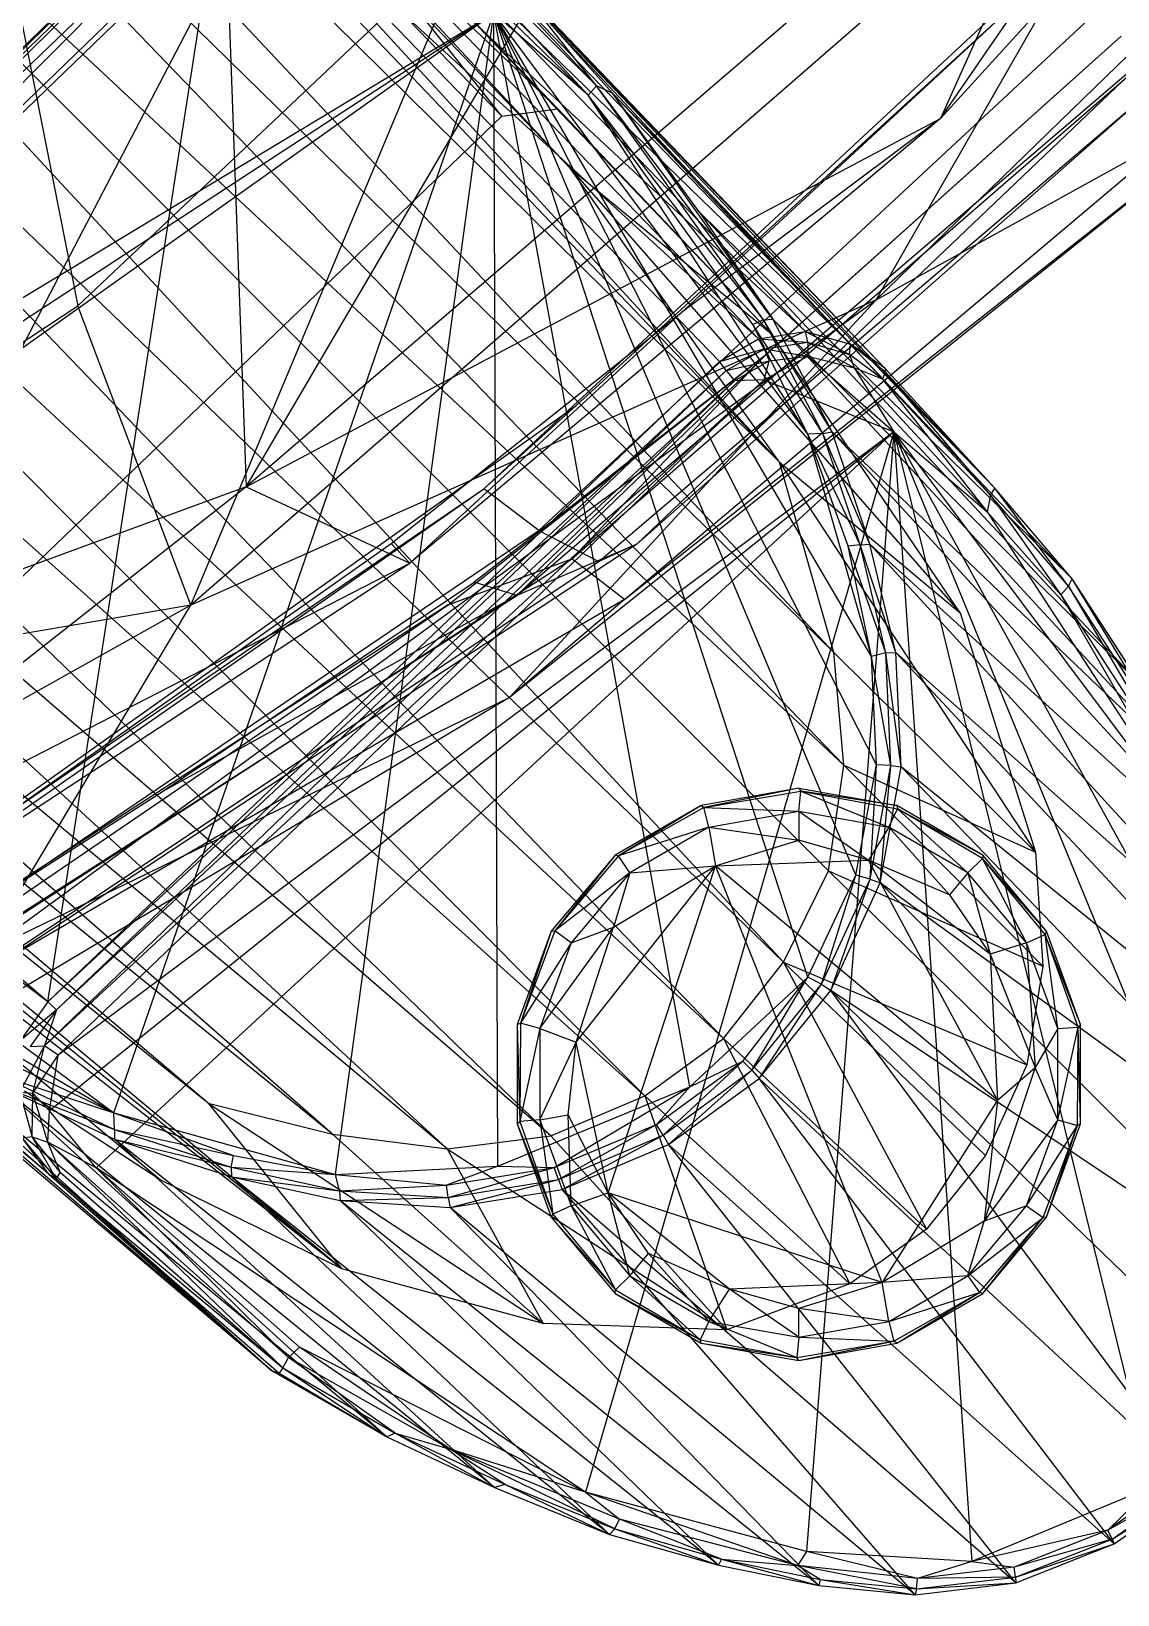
# Model space of a CAD drawing. Extents: x 11992 to 29481, y -6727 to 6811.
# Drawn here: x 17401.8 to 17431.87, y -1403.05 to -1359.79 of the extents above; entities that cross this region are included whole.
import ezdxf

# ---------------------------------------------------------------- set-up
doc = ezdxf.new("R2010")
doc.units = 0
doc.header["$MEASUREMENT"] = 0
doc.layers.get('0').update_dxf_attribs({"color": 8, "linetype": 'CONTINUOUS'})

msp = doc.modelspace()

# ---------------------------------------------------------------- linework, layer by layer
for p, q in [((17422.281, -1368.151, -2396.51), (17369.689, -1313.072, -2067.051)), ((17416.716, -1363.583, -2339.541), (17369.689, -1313.072, -2067.051)), ((17422.513, -1371.713, -2359.484), (17372.259, -1317.017, -2066.677)), ((17416.716, -1363.583, -2339.541), (17372.259, -1317.017, -2066.677)), ((17422.513, -1371.713, -2359.484), (17374.115, -1321.002, -2067.04)), ((17424.012, -1376.986, -2360.343), (17374.974, -1324.784, -2066.654)), ((17422.513, -1371.713, -2359.484), (17374.974, -1324.784, -2066.654)), ((17407.745, -1372.395, -1993.49), (17433.808, -1327.997, -1986.916)), ((17424.287, -1380.102, -2361.381), (17374.846, -1328.826, -2066.643)), ((17424.012, -1376.986, -2360.343), (17374.846, -1328.826, -2066.643)), ((17422.621, -1385.548, -2361.807), (17373.737, -1332.871, -2066.641)), ((17423.863, -1383.025, -2362.055), (17373.737, -1332.871, -2066.641)), ((17424.287, -1380.102, -2361.381), (17373.737, -1332.871, -2066.641)), ((17420.961, -1387.665, -2361.962), (17371.945, -1336.659, -2066.99)), ((17422.621, -1385.548, -2361.807), (17371.945, -1336.659, -2066.99)), ((17418.782, -1389.246, -2361.875), (17369.346, -1339.678, -2066.632)), ((17420.961, -1387.665, -2361.962), (17369.346, -1339.678, -2066.632)), ((17418.782, -1389.246, -2361.875), (17366.232, -1342.183, -2066.634)), ((17416.183, -1390.359, -2361.846), (17366.232, -1342.183, -2066.634)), ((17410.399, -1394.033, -2396.503), (17346.858, -1342.718, -2067.093)), ((17413.311, -1390.711, -2361.081), (17362.671, -1344.123, -2067.007)), ((17416.183, -1390.359, -2361.846), (17362.671, -1344.123, -2067.007)), ((17410.399, -1394.033, -2396.503), (17350.758, -1344.438, -2067.072)), ((17406.699, -1389.452, -2358.668), (17350.758, -1344.438, -2067.072)), ((17406.699, -1389.452, -2358.668), (17354.543, -1345.284, -2066.667)), ((17410.14, -1390.311, -2359.422), (17354.543, -1345.284, -2066.667)), ((17410.14, -1390.311, -2359.422), (17358.57, -1345.144, -2066.653)), ((17413.311, -1390.711, -2361.081), (17358.57, -1345.144, -2066.653)), ((17425.182, -1367.225, -2028.787), (17445.028, -1347.941, -2029.638)), ((17406.895, -1348.839, -1984.636), (17407.745, -1372.395, -1993.49)), ((17438.644, -1349.371, -1998.971), (17426.962, -1362.206, -1998.819)), ((17434.403, -1351.154, -2041.897), (17406.216, -1375.673, -2041.474)), ((17425.182, -1367.225, -2028.787), (17434.403, -1351.154, -2041.897)), ((17431.572, -1351.94, -1994.865), (17407.745, -1372.395, -1993.49)), ((17431.572, -1351.94, -1994.865), (17426.962, -1362.206, -1998.819)), ((17423.226, -1368.1, -2436.631), (17409.531, -1353.93, -2362.437)), ((17424.478, -1368.454, -2436.476), (17409.531, -1353.93, -2362.437)), ((17421.93, -1368.298, -2436.727), (17408.27, -1354.157, -2362.517)), ((17423.226, -1368.1, -2436.631), (17408.27, -1354.157, -2362.517)), ((17424.478, -1368.454, -2436.476), (17410.774, -1354.248, -2362.302)), ((17414.325, -1372.457, -1998.415), (17433.904, -1354.261, -1998.506)), ((17436.797, -1354.13, -1998.423), (17415.845, -1373.604, -1998.453)), ((17386.849, -1376.043, -2361.887), (17408.068, -1354.66, -2361.97)), ((17386.849, -1376.043, -2361.887), (17408.902, -1354.742, -2361.872)), ((17387.256, -1374.671, -2361.984), (17408.068, -1354.66, -2361.97)), ((17407.257, -1354.912, -2362.171), (17387.256, -1374.671, -2361.984)), ((17387.438, -1373.884, -2362.531), (17407.189, -1354.808, -2362.553)), ((17387.533, -1373.955, -2362.171), (17407.189, -1354.808, -2362.553)), ((17387.533, -1373.955, -2362.171), (17407.257, -1354.912, -2362.171)), ((17402.256, -1386.649, -2436.747), (17407.189, -1354.808, -2362.553)), ((17420.847, -1368.931, -2436.77), (17407.189, -1354.808, -2362.553)), ((17421.93, -1368.298, -2436.727), (17407.189, -1354.808, -2362.553)), ((17414.828, -1362.14, -2396.507), (17409.376, -1355.276, -2361.673)), ((17416.376, -1361.934, -2396.513), (17409.376, -1355.276, -2361.673)), ((17417.441, -1361.299, -2361.772), (17411.457, -1355.357, -2361.641)), ((17417.217, -1361.559, -2361.579), (17411.457, -1355.357, -2361.641)), ((17417.441, -1361.299, -2361.772), (17411.675, -1355.136, -2361.832)), ((17424.478, -1368.454, -2436.476), (17411.957, -1355.075, -2362.607)), ((17425.42, -1369.117, -2436.033), (17411.957, -1355.075, -2362.607)), ((17387.879, -1375.268, -2361.427), (17408.356, -1355.47, -2361.504)), ((17394.908, -1381.258, -2396.51), (17408.356, -1355.47, -2361.504)), ((17414.828, -1362.14, -2396.507), (17408.356, -1355.47, -2361.504)), ((17417.217, -1361.559, -2361.579), (17411.188, -1355.713, -2361.573)), ((17410.511, -1355.823, -2363.024), (17416.376, -1361.934, -2396.513)), ((17410.511, -1355.823, -2363.024), (17422.281, -1368.151, -2396.51)), ((17401.013, -1356.861, -2063.212), (17403.086, -1367.389, -2054.255)), ((17403.086, -1367.389, -2054.255), (17414.01, -1357.079, -2055.158)), ((17406.216, -1375.673, -2041.474), (17414.01, -1357.079, -2055.158)), ((17417.889, -1361.505, -2362.161), (17415.375, -1358.691, -2362.184)), ((17417.441, -1361.299, -2361.772), (17415.375, -1358.691, -2362.184)), ((17428.471, -1372.437, -2436.346), (17415.375, -1358.691, -2362.184)), ((17425.42, -1369.117, -2436.033), (17415.375, -1358.691, -2362.184)), ((17416.868, -1370.16, -1999.528), (17429.353, -1358.734, -1999.745)), ((17429.353, -1358.734, -1999.745), (17419.79, -1367.586, -1999.573)), ((17426.962, -1362.206, -1998.819), (17429.353, -1358.734, -1999.745)), ((17386.849, -1376.043, -2361.887), (17414.603, -1359.287, -2361.548)), ((17387.46, -1377.02, -2361.703), (17414.603, -1359.287, -2361.548)), ((17388.226, -1378.016, -2361.59), (17414.603, -1359.287, -2361.548)), ((17404.081, -1389.721, -2361.484), (17414.603, -1359.287, -2361.548)), ((17410.219, -1391.429, -2361.416), (17414.603, -1359.287, -2361.548)), ((17425.052, -1377.094, -2361.4), (17414.603, -1359.287, -2361.548)), ((17423.296, -1370.936, -2361.479), (17414.603, -1359.287, -2361.548)), ((17420.028, -1388.998, -2361.25), (17414.603, -1359.287, -2361.548)), ((17417.217, -1361.559, -2361.579), (17414.603, -1359.287, -2361.548)), ((17423.294, -1385.965, -2361.282), (17414.603, -1359.287, -2361.548)), ((17424.618, -1383.146, -2361.31), (17414.603, -1359.287, -2361.548)), ((17425.19, -1380.089, -2361.357), (17414.603, -1359.287, -2361.548)), ((17414.71, -1391.193, -2361.317), (17414.603, -1359.287, -2361.548)), ((17415.238, -1375.401, -2003.715), (17433.076, -1360.142, -2003.806)), ((17418.561, -1373.984, -2002.505), (17433.076, -1360.142, -2003.806)), ((17422.116, -1368.752, -2003.382), (17431.968, -1359.923, -2003.401)), ((17422.117, -1368.752, -2003.383), (17431.968, -1359.923, -2003.401)), ((17436.889, -1360.747, -2018.24), (17415.032, -1378.226, -2018.208)), ((17418.216, -1375.517, -2007.716), (17436.889, -1360.747, -2018.24)), ((17425.182, -1367.225, -2028.787), (17436.889, -1360.747, -2018.24)), ((17416.757, -1374.387, -2003.244), (17432.125, -1361.063, -2003.051)), ((17417.441, -1361.299, -2361.772), (17417.217, -1361.559, -2361.579)), ((17417.889, -1361.505, -2362.161), (17417.441, -1361.299, -2361.772)), ((17422.068, -1367.776, -2361.733), (17417.441, -1361.299, -2361.772)), ((17422.326, -1367.76, -2362.09), (17417.441, -1361.299, -2361.772)), ((17418.216, -1375.517, -2007.716), (17435.028, -1361.337, -2007.937)), ((17423.296, -1370.936, -2361.479), (17417.217, -1361.559, -2361.579)), ((17421.77, -1367.905, -2361.55), (17417.217, -1361.559, -2361.579)), ((17422.068, -1367.776, -2361.733), (17417.217, -1361.559, -2361.579)), ((17417.513, -1374.462, -1999.708), (17432.712, -1361.506, -2000.236)), ((17430.606, -1374.944, -2436.326), (17417.889, -1361.505, -2362.161)), ((17428.471, -1372.437, -2436.346), (17417.889, -1361.505, -2362.161)), ((17420.289, -1364.785, -2362.502), (17417.889, -1361.505, -2362.161)), ((17422.326, -1367.76, -2362.09), (17417.889, -1361.505, -2362.161)), ((17418.561, -1373.984, -2002.505), (17432.712, -1361.506, -2000.236)), ((17394.908, -1381.258, -2396.51), (17414.828, -1362.14, -2396.507)), ((17407.745, -1372.395, -1993.49), (17426.962, -1362.206, -1998.819)), ((17426.962, -1362.206, -1998.819), (17412.278, -1374.51, -1998.598)), ((17414.828, -1362.14, -2396.507), (17416.376, -1361.934, -2396.513)), ((17416.376, -1361.934, -2396.513), (17422.281, -1368.151, -2396.51)), ((17426.962, -1362.206, -1998.819), (17419.79, -1367.586, -1999.573)), ((17422.513, -1371.713, -2359.484), (17416.716, -1363.583, -2339.541)), ((17416.716, -1363.583, -2339.541), (17427.512, -1375.888, -2396.509)), ((17416.716, -1363.583, -2339.541), (17422.281, -1368.151, -2396.51)), ((17432.546, -1377.925, -2435.934), (17420.289, -1364.785, -2362.502)), ((17430.606, -1374.944, -2436.326), (17420.289, -1364.785, -2362.502)), ((17420.289, -1364.785, -2362.502), (17422.326, -1367.76, -2362.09)), ((17410.399, -1394.033, -2396.503), (17375.46, -1366.764, -2238.235)), ((17405.369, -1391.569, -2396.509), (17375.46, -1366.764, -2238.235)), ((17385.038, -1379.288, -2055.002), (17403.086, -1367.389, -2054.255)), ((17400.445, -1385.309, -2027.745), (17425.182, -1367.225, -2028.787)), ((17406.216, -1375.673, -2041.474), (17403.086, -1367.389, -2054.255)), ((17425.182, -1367.225, -2028.787), (17406.216, -1375.673, -2041.474)), ((17425.182, -1367.225, -2028.787), (17415.032, -1378.226, -2018.208)), ((17411.763, -1373.968, -1999.387), (17419.79, -1367.586, -1999.573)), ((17412.278, -1374.51, -1998.598), (17419.79, -1367.586, -1999.573)), ((17422.068, -1367.776, -2361.733), (17421.77, -1367.905, -2361.55)), ((17423.296, -1370.936, -2361.479), (17421.77, -1367.905, -2361.55)), ((17423.71, -1370.92, -2361.688), (17421.77, -1367.905, -2361.55)), ((17422.068, -1367.776, -2361.733), (17422.326, -1367.76, -2362.09)), ((17423.71, -1370.92, -2361.688), (17422.068, -1367.776, -2361.733)), ((17423.962, -1370.874, -2362.075), (17422.068, -1367.776, -2361.733)), ((17434.471, -1380.918, -2436.274), (17422.326, -1367.76, -2362.09)), ((17432.546, -1377.925, -2435.934), (17422.326, -1367.76, -2362.09)), ((17423.962, -1370.874, -2362.075), (17422.326, -1367.76, -2362.09)), ((17420.847, -1368.931, -2436.77), (17421.93, -1368.298, -2436.727)), ((17421.93, -1368.298, -2436.727), (17423.226, -1368.1, -2436.631)), ((17422.084, -1368.577, -2437.099), (17421.93, -1368.298, -2436.727)), ((17421.93, -1368.298, -2436.727), (17423.291, -1368.397, -2437.004)), ((17427.512, -1375.888, -2396.509), (17422.281, -1368.151, -2396.51)), ((17423.291, -1368.397, -2437.004), (17423.226, -1368.1, -2436.631)), ((17423.226, -1368.1, -2436.631), (17424.478, -1368.454, -2436.476)), ((17423.226, -1368.1, -2436.631), (17424.448, -1368.732, -2436.867)), ((17413.341, -1375.666, -2003.72), (17422.116, -1368.752, -2003.382)), ((17422.117, -1368.752, -2003.383), (17414.058, -1375.033, -2003.41)), ((17422.117, -1368.752, -2003.383), (17415.238, -1375.401, -2003.715)), ((17416.757, -1374.387, -2003.244), (17422.116, -1368.752, -2003.382)), ((17420.847, -1368.931, -2436.77), (17422.084, -1368.577, -2437.099)), ((17421.037, -1369.177, -2437.13), (17422.084, -1368.577, -2437.099)), ((17422.084, -1368.577, -2437.099), (17423.291, -1368.397, -2437.004)), ((17422.084, -1368.577, -2437.099), (17422.221, -1368.912, -2437.274)), ((17422.084, -1368.577, -2437.099), (17423.295, -1368.778, -2437.191)), ((17422.084, -1369.437, -2437.346), (17423.295, -1368.778, -2437.191)), ((17422.221, -1368.912, -2437.274), (17423.295, -1368.778, -2437.191)), ((17423.291, -1368.397, -2437.004), (17424.448, -1368.732, -2436.867)), ((17423.291, -1368.397, -2437.004), (17423.295, -1368.778, -2437.191)), ((17423.291, -1368.397, -2437.004), (17424.574, -1369.103, -2436.988)), ((17423.295, -1368.778, -2437.191), (17425.675, -1370.876, -2436.993)), ((17423.295, -1368.778, -2437.191), (17424.574, -1369.103, -2436.988)), ((17424.448, -1368.732, -2436.867), (17424.478, -1368.454, -2436.476)), ((17424.448, -1368.732, -2436.867), (17424.574, -1369.103, -2436.988)), ((17425.36, -1369.414, -2436.763), (17424.448, -1368.732, -2436.867)), ((17425.439, -1369.228, -2436.456), (17424.478, -1368.454, -2436.476)), ((17425.36, -1369.414, -2436.763), (17424.478, -1368.454, -2436.476)), ((17425.42, -1369.117, -2436.033), (17424.478, -1368.454, -2436.476)), ((17420.847, -1368.931, -2436.77), (17402.256, -1386.649, -2436.747)), ((17421.037, -1369.177, -2437.13), (17402.256, -1386.649, -2436.747)), ((17421.037, -1369.177, -2437.13), (17402.498, -1386.87, -2437.132)), ((17421.037, -1369.177, -2437.13), (17420.847, -1368.931, -2436.77)), ((17421.037, -1369.177, -2437.13), (17422.221, -1368.912, -2437.274)), ((17421.037, -1369.177, -2437.13), (17421.259, -1369.464, -2437.305)), ((17421.259, -1369.464, -2437.305), (17422.221, -1368.912, -2437.274)), ((17422.084, -1369.437, -2437.346), (17422.221, -1368.912, -2437.274)), ((17424.574, -1369.103, -2436.988), (17425.675, -1370.876, -2436.993)), ((17425.36, -1369.414, -2436.763), (17424.574, -1369.103, -2436.988)), ((17424.574, -1369.103, -2436.988), (17428.26, -1373.088, -2436.946)), ((17428.471, -1372.437, -2436.346), (17425.42, -1369.117, -2436.033)), ((17425.42, -1369.117, -2436.033), (17425.439, -1369.228, -2436.456)), ((17422.084, -1369.437, -2437.346), (17402.171, -1387.869, -2437.304)), ((17421.259, -1369.464, -2437.305), (17402.171, -1387.869, -2437.304)), ((17402.498, -1386.87, -2437.132), (17421.259, -1369.464, -2437.305)), ((17422.084, -1369.437, -2437.346), (17402.545, -1388.126, -2437.349)), ((17422.084, -1369.437, -2437.346), (17421.259, -1369.464, -2437.305)), ((17422.084, -1369.437, -2437.346), (17425.675, -1370.876, -2436.993)), ((17425.36, -1369.414, -2436.763), (17425.439, -1369.228, -2436.456)), ((17428.352, -1372.628, -2436.733), (17425.36, -1369.414, -2436.763)), ((17425.36, -1369.414, -2436.763), (17428.26, -1373.088, -2436.946)), ((17428.352, -1372.628, -2436.733), (17425.439, -1369.228, -2436.456)), ((17428.471, -1372.437, -2436.346), (17425.439, -1369.228, -2436.456)), ((17396.238, -1384.785, -1999.338), (17416.868, -1370.16, -1999.528)), ((17416.868, -1370.16, -1999.528), (17414.325, -1372.457, -1998.415)), ((17425.675, -1370.876, -2436.993), (17402.304, -1389.663, -2437.187)), ((17425.675, -1370.876, -2436.993), (17402.545, -1388.126, -2437.349)), ((17425.675, -1370.876, -2436.993), (17403.596, -1391.243, -2437.014)), ((17425.675, -1370.876, -2436.993), (17417.135, -1400.216, -2436.89)), ((17425.675, -1370.876, -2436.993), (17423.259, -1401.857, -2436.844)), ((17423.71, -1370.92, -2361.688), (17423.296, -1370.936, -2361.479)), ((17425.052, -1377.094, -2361.4), (17423.296, -1370.936, -2361.479)), ((17424.411, -1374.038, -2361.467), (17423.296, -1370.936, -2361.479)), ((17424.744, -1373.998, -2361.65), (17423.296, -1370.936, -2361.479)), ((17423.71, -1370.92, -2361.688), (17423.962, -1370.874, -2362.075)), ((17424.744, -1373.998, -2361.65), (17423.71, -1370.92, -2361.688)), ((17425.009, -1373.981, -2362.035), (17423.71, -1370.92, -2361.688)), ((17434.471, -1380.918, -2436.274), (17423.962, -1370.874, -2362.075)), ((17425.009, -1373.981, -2362.035), (17423.962, -1370.874, -2362.075)), ((17435.832, -1383.825, -2436.231), (17423.962, -1370.874, -2362.075)), ((17425.675, -1370.876, -2436.993), (17434.449, -1382.602, -2436.899)), ((17425.675, -1370.876, -2436.993), (17428.26, -1373.088, -2436.946)), ((17425.675, -1370.876, -2436.993), (17436.633, -1390.784, -2436.798)), ((17425.675, -1370.876, -2436.993), (17435.958, -1395.916, -2436.712)), ((17425.675, -1370.876, -2436.993), (17432.823, -1400.064, -2436.695)), ((17425.675, -1370.876, -2436.993), (17427.836, -1402.134, -2436.765)), ((17424.012, -1376.986, -2360.343), (17422.513, -1371.713, -2359.484)), ((17422.513, -1371.713, -2359.484), (17429.594, -1382.507, -2396.51)), ((17422.513, -1371.713, -2359.484), (17427.512, -1375.888, -2396.509)), ((17407.745, -1372.395, -1993.49), (17387.419, -1379.861, -1990.861)), ((17407.745, -1372.395, -1993.49), (17391.464, -1385.203, -1994.75)), ((17395.192, -1385.783, -1998.416), (17414.325, -1372.457, -1998.415)), ((17396.238, -1384.785, -1999.338), (17414.325, -1372.457, -1998.415)), ((17407.745, -1372.395, -1993.49), (17412.278, -1374.51, -1998.598)), ((17415.845, -1373.604, -1998.453), (17414.325, -1372.457, -1998.415)), ((17428.352, -1372.628, -2436.733), (17428.26, -1373.088, -2436.946)), ((17428.352, -1372.628, -2436.733), (17428.471, -1372.437, -2436.346)), ((17430.505, -1375.15, -2436.7), (17428.352, -1372.628, -2436.733)), ((17428.352, -1372.628, -2436.733), (17430.296, -1375.389, -2436.89)), ((17430.505, -1375.15, -2436.7), (17428.471, -1372.437, -2436.346)), ((17430.606, -1374.944, -2436.326), (17428.471, -1372.437, -2436.346)), ((17428.26, -1373.088, -2436.946), (17434.449, -1382.602, -2436.899)), ((17428.26, -1373.088, -2436.946), (17430.296, -1375.389, -2436.89)), ((17402.256, -1386.649, -2436.747), (17387.438, -1373.884, -2362.531)), ((17418.561, -1373.984, -2002.505), (17389.977, -1392.789, -2001.92)), ((17392.024, -1389.715, -1998.599), (17415.845, -1373.604, -1998.453)), ((17393.62, -1386.729, -1999.549), (17411.763, -1373.968, -1999.387)), ((17412.278, -1374.51, -1998.598), (17411.763, -1373.968, -1999.387)), ((17418.561, -1373.984, -2002.505), (17415.238, -1375.401, -2003.715)), ((17415.845, -1373.604, -1998.453), (17417.513, -1374.462, -1999.708)), ((17418.561, -1373.984, -2002.505), (17417.513, -1374.462, -1999.708)), ((17424.744, -1373.998, -2361.65), (17425.009, -1373.981, -2362.035)), ((17425.729, -1376.984, -2361.996), (17425.009, -1373.981, -2362.035)), ((17436.685, -1386.736, -2436.203), (17425.009, -1373.981, -2362.035)), ((17435.832, -1383.825, -2436.231), (17425.009, -1373.981, -2362.035)), ((17386.25, -1394.115, -2003.495), (17416.757, -1374.387, -2003.244)), ((17413.341, -1375.666, -2003.72), (17416.757, -1374.387, -2003.244)), ((17418.216, -1375.517, -2007.716), (17416.757, -1374.387, -2003.244)), ((17424.744, -1373.998, -2361.65), (17424.411, -1374.038, -2361.467)), ((17425.052, -1377.094, -2361.4), (17424.411, -1374.038, -2361.467)), ((17425.456, -1376.989, -2361.611), (17424.411, -1374.038, -2361.467)), ((17425.729, -1376.984, -2361.996), (17424.744, -1373.998, -2361.65)), ((17425.456, -1376.989, -2361.611), (17424.744, -1373.998, -2361.65)), ((17390.641, -1392.358, -1999.89), (17417.513, -1374.462, -1999.708)), ((17391.464, -1385.203, -1994.75), (17412.278, -1374.51, -1998.598)), ((17393.62, -1386.729, -1999.549), (17412.278, -1374.51, -1998.598)), ((17402.256, -1386.649, -2436.747), (17386.699, -1374.9, -2362.532)), ((17405.401, -1380.842, -2003.413), (17414.058, -1375.033, -2003.41)), ((17415.238, -1375.401, -2003.715), (17414.058, -1375.033, -2003.41)), ((17430.505, -1375.15, -2436.7), (17430.296, -1375.389, -2436.89)), ((17430.505, -1375.15, -2436.7), (17430.606, -1374.944, -2436.326)), ((17430.505, -1375.15, -2436.7), (17434.085, -1381.252, -2436.85)), ((17434.328, -1381.066, -2436.661), (17430.505, -1375.15, -2436.7)), ((17434.471, -1380.918, -2436.274), (17430.606, -1374.944, -2436.326)), ((17432.546, -1377.925, -2435.934), (17430.606, -1374.944, -2436.326)), ((17434.328, -1381.066, -2436.661), (17430.606, -1374.944, -2436.326)), ((17406.216, -1375.673, -2041.474), (17371.905, -1394.872, -2041.038)), ((17406.216, -1375.673, -2041.474), (17385.038, -1379.288, -2055.002)), ((17418.216, -1375.517, -2007.716), (17386.25, -1394.115, -2003.495)), ((17386.25, -1394.115, -2003.495), (17413.341, -1375.666, -2003.72)), ((17388.474, -1392.56, -2003.508), (17415.238, -1375.401, -2003.715)), ((17413.341, -1375.666, -2003.72), (17392.746, -1388.943, -2003.326)), ((17400.445, -1385.309, -2027.745), (17406.216, -1375.673, -2041.474)), ((17415.238, -1375.401, -2003.715), (17405.401, -1380.842, -2003.413)), ((17418.216, -1375.517, -2007.716), (17415.032, -1378.226, -2018.208)), ((17430.296, -1375.389, -2436.89), (17434.449, -1382.602, -2436.899)), ((17430.296, -1375.389, -2436.89), (17434.085, -1381.252, -2436.85)), ((17427.512, -1375.888, -2396.509), (17429.594, -1382.507, -2396.51)), ((17424.287, -1380.102, -2361.381), (17424.012, -1376.986, -2360.343)), ((17424.012, -1376.986, -2360.343), (17429.594, -1382.507, -2396.51)), ((17425.456, -1376.989, -2361.611), (17425.052, -1377.094, -2361.4)), ((17425.456, -1376.989, -2361.611), (17425.729, -1376.984, -2361.996)), ((17425.59, -1380.111, -2361.558), (17425.456, -1376.989, -2361.611)), ((17425.873, -1380.149, -2361.941), (17425.456, -1376.989, -2361.611)), ((17437.299, -1389.39, -2436.174), (17425.729, -1376.984, -2361.996)), ((17436.685, -1386.736, -2436.203), (17425.729, -1376.984, -2361.996)), ((17425.873, -1380.149, -2361.941), (17425.729, -1376.984, -2361.996)), ((17425.59, -1380.111, -2361.558), (17425.052, -1377.094, -2361.4)), ((17425.19, -1380.089, -2361.357), (17425.052, -1377.094, -2361.4)), ((17388.226, -1378.016, -2361.59), (17404.081, -1389.721, -2361.484)), ((17415.032, -1378.226, -2018.208), (17390.938, -1392.608, -2017.483)), ((17400.445, -1385.309, -2027.745), (17415.032, -1378.226, -2018.208)), ((17402.279, -1391.408, -2436.034), (17387.464, -1378.583, -2362.236)), ((17423.863, -1383.025, -2362.055), (17424.287, -1380.102, -2361.381)), ((17424.287, -1380.102, -2361.381), (17429.801, -1385.664, -2396.51)), ((17424.287, -1380.102, -2361.381), (17429.594, -1382.507, -2396.51)), ((17424.618, -1383.146, -2361.31), (17425.19, -1380.089, -2361.357)), ((17425.016, -1383.257, -2361.511), (17425.19, -1380.089, -2361.357)), ((17425.016, -1383.257, -2361.511), (17425.59, -1380.111, -2361.558)), ((17425.59, -1380.111, -2361.558), (17425.19, -1380.089, -2361.357)), ((17425.299, -1383.351, -2361.892), (17425.59, -1380.111, -2361.558)), ((17425.299, -1383.351, -2361.892), (17425.873, -1380.149, -2361.941)), ((17425.59, -1380.111, -2361.558), (17425.873, -1380.149, -2361.941)), ((17437.491, -1392.218, -2436.129), (17425.873, -1380.149, -2361.941)), ((17437.299, -1389.39, -2436.174), (17425.873, -1380.149, -2361.941)), ((17402.279, -1391.408, -2436.034), (17389.528, -1380.591, -2362.625)), ((17408.445, -1396.849, -2435.902), (17389.528, -1380.591, -2362.625)), ((17392.747, -1388.943, -2003.326), (17405.401, -1380.842, -2003.413)), ((17423.046, -1380.734, -2427.466), (17420.338, -1381.211, -2427.466)), ((17423.046, -1380.734, -2427.466), (17420.417, -1381.268, -2438.824)), ((17420.417, -1381.268, -2438.824), (17423.101, -1380.814, -2438.824)), ((17423.046, -1380.734, -2427.466), (17423.101, -1380.814, -2438.824)), ((17423.046, -1380.734, -2427.466), (17425.754, -1381.211, -2427.466)), ((17423.046, -1381.372, -2439.799), (17423.101, -1380.814, -2438.824)), ((17425.754, -1381.211, -2427.466), (17423.101, -1380.814, -2438.824)), ((17423.101, -1380.814, -2438.824), (17425.778, -1381.305, -2438.824)), ((17423.101, -1380.814, -2438.824), (17425.535, -1381.811, -2439.799)), ((17420.338, -1381.211, -2427.466), (17417.957, -1382.586, -2427.466)), ((17420.338, -1381.211, -2427.466), (17418.051, -1382.612, -2438.824)), ((17420.417, -1381.268, -2438.824), (17418.051, -1382.612, -2438.824)), ((17420.338, -1381.211, -2427.466), (17420.417, -1381.268, -2438.824)), ((17420.417, -1381.268, -2438.824), (17423.046, -1381.372, -2439.799)), ((17420.557, -1381.811, -2439.799), (17420.417, -1381.268, -2438.824)), ((17425.535, -1381.811, -2439.799), (17425.778, -1381.305, -2438.824)), ((17425.754, -1381.211, -2427.466), (17425.778, -1381.305, -2438.824)), ((17428.135, -1382.586, -2427.466), (17425.754, -1381.211, -2427.466)), ((17428.135, -1382.586, -2427.466), (17425.778, -1381.305, -2438.824)), ((17428.125, -1382.683, -2438.824), (17425.778, -1381.305, -2438.824)), ((17427.725, -1383.075, -2439.799), (17425.778, -1381.305, -2438.824)), ((17420.557, -1381.811, -2439.799), (17423.046, -1381.372, -2439.799)), ((17423.046, -1381.372, -2439.799), (17423.046, -1382.17, -2440.271)), ((17423.046, -1381.372, -2439.799), (17424.974, -1382.724, -2440.369)), ((17423.046, -1381.372, -2439.799), (17425.535, -1381.811, -2439.799)), ((17420.557, -1381.811, -2439.799), (17418.051, -1382.612, -2438.824)), ((17420.557, -1381.811, -2439.799), (17418.367, -1383.075, -2439.799)), ((17420.557, -1381.811, -2439.799), (17420.741, -1382.889, -2440.38)), ((17420.557, -1381.811, -2439.799), (17423.046, -1382.17, -2440.271)), ((17420.741, -1382.889, -2440.38), (17423.046, -1382.17, -2440.271)), ((17424.974, -1382.724, -2440.369), (17423.046, -1382.17, -2440.271)), ((17425.535, -1381.811, -2439.799), (17424.974, -1382.724, -2440.369)), ((17425.535, -1381.811, -2439.799), (17427.212, -1383.686, -2440.271)), ((17427.725, -1383.075, -2439.799), (17425.535, -1381.811, -2439.799)), ((17417.957, -1382.586, -2427.466), (17416.19, -1384.692, -2427.466)), ((17417.957, -1382.586, -2427.466), (17416.287, -1384.685, -2438.824)), ((17418.051, -1382.612, -2438.824), (17416.287, -1384.685, -2438.824)), ((17417.957, -1382.586, -2427.466), (17418.051, -1382.612, -2438.824)), ((17418.367, -1383.075, -2439.799), (17418.051, -1382.612, -2438.824)), ((17428.135, -1382.586, -2427.466), (17428.125, -1382.683, -2438.824)), ((17429.902, -1384.692, -2427.466), (17428.135, -1382.586, -2427.466)), ((17429.594, -1382.507, -2396.51), (17429.801, -1385.664, -2396.51)), ((17416.877, -1387.761, -2440.366), (17420.741, -1382.889, -2440.38)), ((17417.767, -1391.935, -2440.375), (17420.741, -1382.889, -2440.38)), ((17417.915, -1384.586, -2440.281), (17420.741, -1382.889, -2440.38)), ((17418.367, -1383.075, -2439.799), (17420.741, -1382.889, -2440.38)), ((17420.741, -1382.889, -2440.38), (17424.974, -1382.724, -2440.369)), ((17425.351, -1394.412, -2440.38), (17420.741, -1382.889, -2440.38)), ((17428.544, -1389.364, -2440.43), (17420.741, -1382.889, -2440.38)), ((17422.621, -1385.548, -2361.807), (17423.863, -1383.025, -2362.055)), ((17423.863, -1383.025, -2362.055), (17429.357, -1388.389, -2396.51)), ((17423.863, -1383.025, -2362.055), (17429.801, -1385.664, -2396.51)), ((17428.544, -1389.364, -2440.43), (17424.974, -1382.724, -2440.369)), ((17428.342, -1385.329, -2440.362), (17424.974, -1382.724, -2440.369)), ((17427.212, -1383.686, -2440.271), (17424.974, -1382.724, -2440.369)), ((17427.725, -1383.075, -2439.799), (17428.125, -1382.683, -2438.824)), ((17429.902, -1384.692, -2427.466), (17428.125, -1382.683, -2438.824)), ((17429.86, -1384.78, -2438.824), (17428.125, -1382.683, -2438.824)), ((17429.349, -1385.011, -2439.799), (17428.125, -1382.683, -2438.824)), ((17418.367, -1383.075, -2439.799), (17416.287, -1384.685, -2438.824)), ((17418.367, -1383.075, -2439.799), (17416.743, -1385.011, -2439.799)), ((17418.367, -1383.075, -2439.799), (17417.915, -1384.586, -2440.281)), ((17423.294, -1385.965, -2361.282), (17424.618, -1383.146, -2361.31)), ((17423.668, -1386.16, -2361.482), (17424.618, -1383.146, -2361.31)), ((17423.668, -1386.16, -2361.482), (17425.016, -1383.257, -2361.511)), ((17423.928, -1386.332, -2361.872), (17425.016, -1383.257, -2361.511)), ((17423.928, -1386.332, -2361.872), (17425.299, -1383.351, -2361.892)), ((17425.016, -1383.257, -2361.511), (17424.618, -1383.146, -2361.31)), ((17425.016, -1383.257, -2361.511), (17425.299, -1383.351, -2361.892)), ((17437.491, -1392.218, -2436.129), (17425.299, -1383.351, -2361.892)), ((17437.054, -1395.129, -2436.085), (17425.299, -1383.351, -2361.892)), ((17427.725, -1383.075, -2439.799), (17427.212, -1383.686, -2440.271)), ((17427.725, -1383.075, -2439.799), (17428.342, -1385.329, -2440.362)), ((17429.349, -1385.011, -2439.799), (17427.725, -1383.075, -2439.799)), ((17427.212, -1383.686, -2440.271), (17428.342, -1385.329, -2440.362)), ((17416.19, -1384.692, -2427.466), (17415.249, -1387.276, -2427.466)), ((17416.287, -1384.685, -2438.824), (17415.338, -1387.236, -2438.824)), ((17416.19, -1384.692, -2427.466), (17415.338, -1387.236, -2438.824)), ((17415.878, -1387.387, -2439.799), (17417.915, -1384.586, -2440.281)), ((17416.19, -1384.692, -2427.466), (17416.287, -1384.685, -2438.824)), ((17416.743, -1385.011, -2439.799), (17416.287, -1384.685, -2438.824)), ((17416.743, -1385.011, -2439.799), (17417.915, -1384.586, -2440.281)), ((17416.877, -1387.761, -2440.366), (17417.915, -1384.586, -2440.281)), ((17429.349, -1385.011, -2439.799), (17429.86, -1384.78, -2438.824)), ((17429.902, -1384.692, -2427.466), (17429.86, -1384.78, -2438.824)), ((17430.843, -1387.276, -2427.466), (17429.86, -1384.78, -2438.824)), ((17430.773, -1387.344, -2438.824), (17429.86, -1384.78, -2438.824)), ((17430.214, -1387.387, -2439.799), (17429.86, -1384.78, -2438.824)), ((17430.843, -1387.276, -2427.466), (17429.902, -1384.692, -2427.466)), ((17408.445, -1396.849, -2435.902), (17394.418, -1384.964, -2362.178)), ((17396.085, -1384.998, -2361.53), (17404.081, -1389.721, -2361.484)), ((17416.743, -1385.011, -2439.799), (17415.338, -1387.236, -2438.824)), ((17416.743, -1385.011, -2439.799), (17415.878, -1387.387, -2439.799)), ((17429.349, -1385.011, -2439.799), (17428.342, -1385.329, -2440.362)), ((17429.349, -1385.011, -2439.799), (17429.589, -1388.466, -2440.281)), ((17430.214, -1387.387, -2439.799), (17429.349, -1385.011, -2439.799)), ((17420.961, -1387.665, -2361.962), (17422.621, -1385.548, -2361.807)), ((17422.621, -1385.548, -2361.807), (17426.573, -1392.934, -2396.51)), ((17422.621, -1385.548, -2361.807), (17428.212, -1390.901, -2396.51)), ((17422.621, -1385.548, -2361.807), (17429.357, -1388.389, -2396.51)), ((17428.342, -1385.329, -2440.362), (17428.544, -1389.364, -2440.43)), ((17428.342, -1385.329, -2440.362), (17429.589, -1388.466, -2440.281)), ((17429.801, -1385.664, -2396.51), (17429.357, -1388.389, -2396.51)), ((17420.028, -1388.998, -2361.25), (17423.294, -1385.965, -2361.282)), ((17421.498, -1388.285, -2361.299), (17423.294, -1385.965, -2361.282)), ((17421.745, -1388.541, -2361.476), (17423.294, -1385.965, -2361.282)), ((17423.668, -1386.16, -2361.482), (17423.294, -1385.965, -2361.282)), ((17421.745, -1388.541, -2361.476), (17423.668, -1386.16, -2361.482)), ((17421.946, -1388.771, -2361.851), (17423.668, -1386.16, -2361.482)), ((17421.946, -1388.771, -2361.851), (17423.928, -1386.332, -2361.872)), ((17423.668, -1386.16, -2361.482), (17423.928, -1386.332, -2361.872)), ((17434.067, -1400.024, -2436.056), (17423.928, -1386.332, -2361.872)), ((17435.831, -1397.834, -2436.073), (17423.928, -1386.332, -2361.872)), ((17437.054, -1395.129, -2436.085), (17423.928, -1386.332, -2361.872)), ((17402.256, -1386.649, -2436.747), (17401.491, -1387.729, -2436.743)), ((17402.498, -1386.87, -2437.132), (17401.491, -1387.729, -2436.743)), ((17402.498, -1386.87, -2437.132), (17401.774, -1387.879, -2437.117)), ((17402.498, -1386.87, -2437.132), (17402.171, -1387.869, -2437.304)), ((17402.498, -1386.87, -2437.132), (17402.256, -1386.649, -2436.747)), ((17411.641, -1398.688, -2436.284), (17397.711, -1387.167, -2362.14)), ((17408.445, -1396.849, -2435.902), (17397.711, -1387.167, -2362.14)), ((17398.825, -1387.219, -2361.559), (17404.081, -1389.721, -2361.484)), ((17415.249, -1387.276, -2427.466), (17415.338, -1387.236, -2438.824)), ((17415.249, -1387.276, -2427.466), (17415.319, -1389.958, -2438.824)), ((17415.249, -1387.276, -2427.466), (17415.249, -1390.025, -2427.466)), ((17415.338, -1387.236, -2438.824), (17415.319, -1389.958, -2438.824)), ((17415.878, -1387.387, -2439.799), (17415.319, -1389.958, -2438.824)), ((17415.878, -1387.387, -2439.799), (17415.338, -1387.236, -2438.824)), ((17415.878, -1387.387, -2439.799), (17415.878, -1389.915, -2439.799)), ((17415.878, -1387.387, -2439.799), (17416.877, -1387.761, -2440.366)), ((17430.214, -1387.387, -2439.799), (17429.589, -1388.466, -2440.281)), ((17430.214, -1389.915, -2439.799), (17430.773, -1387.344, -2438.824)), ((17430.214, -1387.387, -2439.799), (17430.773, -1387.344, -2438.824)), ((17430.214, -1389.915, -2439.799), (17430.214, -1387.387, -2439.799)), ((17430.754, -1390.065, -2438.824), (17430.773, -1387.344, -2438.824)), ((17430.843, -1387.276, -2427.466), (17430.773, -1387.344, -2438.824)), ((17430.843, -1390.025, -2427.466), (17430.773, -1387.344, -2438.824)), ((17430.843, -1390.025, -2427.466), (17430.843, -1387.276, -2427.466)), ((17415.878, -1389.915, -2439.799), (17416.877, -1387.761, -2440.366)), ((17416.664, -1389.776, -2440.271), (17416.877, -1387.761, -2440.366)), ((17417.767, -1391.935, -2440.375), (17416.877, -1387.761, -2440.366)), ((17418.782, -1389.246, -2361.875), (17420.961, -1387.665, -2361.962)), ((17420.961, -1387.665, -2361.962), (17424.454, -1394.45, -2396.51)), ((17420.961, -1387.665, -2361.962), (17426.573, -1392.934, -2396.51)), ((17401.485, -1389.147, -2437.029), (17402.171, -1387.869, -2437.304)), ((17401.774, -1387.879, -2437.117), (17402.171, -1387.869, -2437.304)), ((17401.844, -1389.171, -2437.207), (17402.171, -1387.869, -2437.304)), ((17401.844, -1389.171, -2437.207), (17402.545, -1388.126, -2437.349)), ((17402.545, -1388.126, -2437.349), (17402.171, -1387.869, -2437.304)), ((17402.304, -1389.663, -2437.187), (17402.545, -1388.126, -2437.349)), ((17400.9, -1388.678, -2361.732), (17404.105, -1390.182, -2361.703)), ((17400.9, -1388.678, -2361.732), (17404.081, -1389.721, -2361.484)), ((17419.1, -1390.038, -2361.315), (17421.498, -1388.285, -2361.299)), ((17419.286, -1390.339, -2361.492), (17421.498, -1388.285, -2361.299)), ((17419.286, -1390.339, -2361.492), (17421.745, -1388.541, -2361.476)), ((17419.438, -1390.599, -2361.868), (17421.745, -1388.541, -2361.476)), ((17420.028, -1388.998, -2361.25), (17421.498, -1388.285, -2361.299)), ((17421.745, -1388.541, -2361.476), (17421.498, -1388.285, -2361.299)), ((17421.745, -1388.541, -2361.476), (17421.946, -1388.771, -2361.851)), ((17429.589, -1388.466, -2440.281), (17428.177, -1392.715, -2440.281)), ((17429.357, -1388.389, -2396.51), (17428.212, -1390.901, -2396.51)), ((17428.544, -1389.364, -2440.43), (17429.589, -1388.466, -2440.281)), ((17430.214, -1389.915, -2439.799), (17429.589, -1388.466, -2440.281)), ((17411.641, -1398.688, -2436.284), (17400.969, -1388.98, -2362.117)), ((17400.969, -1388.98, -2362.117), (17404.105, -1390.446, -2362.088)), ((17400.969, -1388.98, -2362.117), (17404.105, -1390.182, -2361.703)), ((17414.617, -1400.083, -2436.267), (17400.969, -1388.98, -2362.117)), ((17405.369, -1391.569, -2396.509), (17401.615, -1389.121, -2396.51)), ((17414.71, -1391.193, -2361.317), (17420.028, -1388.998, -2361.25)), ((17416.272, -1391.236, -2361.349), (17420.028, -1388.998, -2361.25)), ((17420.028, -1388.998, -2361.25), (17419.1, -1390.038, -2361.315)), ((17419.438, -1390.599, -2361.868), (17421.946, -1388.771, -2361.851)), ((17431.772, -1401.645, -2436.072), (17421.946, -1388.771, -2361.851)), ((17434.067, -1400.024, -2436.056), (17421.946, -1388.771, -2361.851)), ((17401.485, -1389.147, -2437.029), (17401.826, -1390.38, -2436.882)), ((17401.485, -1389.147, -2437.029), (17401.844, -1389.171, -2437.207)), ((17401.826, -1390.38, -2436.882), (17401.844, -1389.171, -2437.207)), ((17402.256, -1390.535, -2437.009), (17401.844, -1389.171, -2437.207)), ((17402.304, -1389.663, -2437.187), (17401.844, -1389.171, -2437.207)), ((17406.699, -1389.452, -2358.668), (17410.399, -1394.033, -2396.503)), ((17406.699, -1389.452, -2358.668), (17415.972, -1395.544, -2396.51)), ((17406.699, -1389.452, -2358.668), (17410.14, -1390.311, -2359.422)), ((17416.183, -1390.359, -2361.846), (17418.782, -1389.246, -2361.875)), ((17418.782, -1389.246, -2361.875), (17421.052, -1395.723, -2396.513)), ((17418.782, -1389.246, -2361.875), (17424.454, -1394.45, -2396.51)), ((17428.544, -1389.364, -2440.43), (17425.351, -1394.412, -2440.38)), ((17428.544, -1389.364, -2440.43), (17428.177, -1392.715, -2440.281)), ((17402.256, -1390.535, -2437.009), (17402.304, -1389.663, -2437.187)), ((17403.596, -1391.243, -2437.014), (17402.304, -1389.663, -2437.187)), ((17404.105, -1390.182, -2361.703), (17404.081, -1389.721, -2361.484)), ((17404.081, -1389.721, -2361.484), (17410.219, -1391.429, -2361.416)), ((17404.081, -1389.721, -2361.484), (17407.394, -1390.9, -2361.484)), ((17415.249, -1390.025, -2427.466), (17415.319, -1389.958, -2438.824)), ((17415.878, -1389.915, -2439.799), (17415.319, -1389.958, -2438.824)), ((17415.319, -1389.958, -2438.824), (17416.232, -1392.522, -2438.824)), ((17415.878, -1389.915, -2439.799), (17416.664, -1389.776, -2440.271)), ((17415.878, -1389.915, -2439.799), (17416.743, -1392.29, -2439.799)), ((17415.878, -1389.915, -2439.799), (17416.232, -1392.522, -2438.824)), ((17417.767, -1391.935, -2440.375), (17416.664, -1389.776, -2440.271)), ((17416.743, -1392.29, -2439.799), (17416.664, -1389.776, -2440.271)), ((17430.214, -1389.915, -2439.799), (17428.177, -1392.715, -2440.281)), ((17429.349, -1392.29, -2439.799), (17430.214, -1389.915, -2439.799)), ((17430.214, -1389.915, -2439.799), (17430.754, -1390.065, -2438.824)), ((17401.826, -1390.38, -2436.882), (17401.554, -1390.423, -2436.501)), ((17402.279, -1391.408, -2436.034), (17401.554, -1390.423, -2436.501)), ((17402.493, -1391.537, -2436.455), (17401.554, -1390.423, -2436.501)), ((17401.826, -1390.38, -2436.882), (17402.256, -1390.535, -2437.009)), ((17402.603, -1391.362, -2436.774), (17401.826, -1390.38, -2436.882)), ((17402.493, -1391.537, -2436.455), (17401.826, -1390.38, -2436.882)), ((17404.105, -1390.182, -2361.703), (17404.105, -1390.446, -2362.088)), ((17404.105, -1390.182, -2361.703), (17407.331, -1391.224, -2361.667)), ((17404.105, -1390.182, -2361.703), (17407.394, -1390.9, -2361.484)), ((17410.14, -1390.311, -2359.422), (17415.972, -1395.544, -2396.51)), ((17410.14, -1390.311, -2359.422), (17413.311, -1390.711, -2361.081)), ((17413.311, -1390.711, -2361.081), (17416.183, -1390.359, -2361.846)), ((17415.249, -1390.025, -2427.466), (17416.232, -1392.522, -2438.824)), ((17415.249, -1390.025, -2427.466), (17416.19, -1392.609, -2427.466)), ((17416.183, -1390.359, -2361.846), (17421.052, -1395.723, -2396.513)), ((17416.272, -1391.236, -2361.349), (17419.1, -1390.038, -2361.315)), ((17416.39, -1391.565, -2361.528), (17419.1, -1390.038, -2361.315)), ((17416.39, -1391.565, -2361.528), (17419.286, -1390.339, -2361.492)), ((17416.491, -1391.84, -2361.905), (17419.286, -1390.339, -2361.492)), ((17419.286, -1390.339, -2361.492), (17419.1, -1390.038, -2361.315)), ((17419.286, -1390.339, -2361.492), (17419.438, -1390.599, -2361.868)), ((17429.349, -1392.29, -2439.799), (17430.754, -1390.065, -2438.824)), ((17429.805, -1392.616, -2438.824), (17430.754, -1390.065, -2438.824)), ((17429.902, -1392.609, -2427.466), (17430.843, -1390.025, -2427.466)), ((17429.902, -1392.609, -2427.466), (17430.754, -1390.065, -2438.824)), ((17430.843, -1390.025, -2427.466), (17430.754, -1390.065, -2438.824)), ((17403.596, -1391.243, -2437.014), (17402.256, -1390.535, -2437.009)), ((17402.603, -1391.362, -2436.774), (17402.256, -1390.535, -2437.009)), ((17408.919, -1396.489, -2436.916), (17402.256, -1390.535, -2437.009)), ((17408.767, -1396.773, -2436.729), (17402.256, -1390.535, -2437.009)), ((17414.617, -1400.083, -2436.267), (17404.105, -1390.446, -2362.088)), ((17404.105, -1390.446, -2362.088), (17407.341, -1391.491, -2362.052)), ((17404.105, -1390.446, -2362.088), (17407.331, -1391.224, -2361.667)), ((17417.804, -1401.383, -2436.243), (17404.105, -1390.446, -2362.088)), ((17413.311, -1390.711, -2361.081), (17415.972, -1395.544, -2396.51)), ((17413.311, -1390.711, -2361.081), (17421.052, -1395.723, -2396.513)), ((17416.491, -1391.84, -2361.905), (17419.438, -1390.599, -2361.868)), ((17431.772, -1401.645, -2436.072), (17419.438, -1390.599, -2361.868)), ((17429.054, -1402.72, -2436.105), (17419.438, -1390.599, -2361.868)), ((17417.135, -1400.216, -2436.89), (17403.596, -1391.243, -2437.014)), ((17408.919, -1396.489, -2436.916), (17403.596, -1391.243, -2437.014)), ((17409.222, -1396.204, -2436.971), (17403.596, -1391.243, -2437.014)), ((17407.331, -1391.224, -2361.667), (17407.394, -1390.9, -2361.484)), ((17407.331, -1391.224, -2361.667), (17407.341, -1391.491, -2362.052)), ((17407.331, -1391.224, -2361.667), (17410.333, -1391.877, -2361.631)), ((17407.331, -1391.224, -2361.667), (17410.219, -1391.429, -2361.416)), ((17407.394, -1390.9, -2361.484), (17410.219, -1391.429, -2361.416)), ((17410.219, -1391.429, -2361.416), (17414.71, -1391.193, -2361.317)), ((17414.71, -1391.193, -2361.317), (17413.292, -1391.717, -2361.399)), ((17413.292, -1391.717, -2361.399), (17416.272, -1391.236, -2361.349)), ((17413.34, -1392.058, -2361.58), (17416.272, -1391.236, -2361.349)), ((17414.71, -1391.193, -2361.317), (17416.272, -1391.236, -2361.349)), ((17416.39, -1391.565, -2361.528), (17416.272, -1391.236, -2361.349)), ((17428.212, -1390.901, -2396.51), (17426.573, -1392.934, -2396.51)), ((17402.279, -1391.408, -2436.034), (17408.445, -1396.849, -2435.902)), ((17402.279, -1391.408, -2436.034), (17402.493, -1391.537, -2436.455)), ((17402.603, -1391.362, -2436.774), (17402.493, -1391.537, -2436.455)), ((17402.493, -1391.537, -2436.455), (17408.445, -1396.849, -2435.902)), ((17402.493, -1391.537, -2436.455), (17408.767, -1396.773, -2436.729)), ((17402.493, -1391.537, -2436.455), (17408.657, -1396.925, -2436.401)), ((17402.603, -1391.362, -2436.774), (17408.767, -1396.773, -2436.729)), ((17410.399, -1394.033, -2396.503), (17405.369, -1391.569, -2396.509)), ((17420.823, -1402.232, -2436.219), (17407.341, -1391.491, -2362.052)), ((17417.804, -1401.383, -2436.243), (17407.341, -1391.491, -2362.052)), ((17407.341, -1391.491, -2362.052), (17410.349, -1392.146, -2362.014)), ((17407.341, -1391.491, -2362.052), (17410.333, -1391.877, -2361.631)), ((17410.219, -1391.429, -2361.416), (17413.292, -1391.717, -2361.399)), ((17410.333, -1391.877, -2361.631), (17410.219, -1391.429, -2361.416)), ((17410.333, -1391.877, -2361.631), (17413.292, -1391.717, -2361.399)), ((17413.34, -1392.058, -2361.58), (17413.292, -1391.717, -2361.399)), ((17413.34, -1392.058, -2361.58), (17416.39, -1391.565, -2361.528)), ((17413.39, -1392.334, -2361.959), (17416.39, -1391.565, -2361.528)), ((17416.39, -1391.565, -2361.528), (17416.491, -1391.84, -2361.905)), ((17410.333, -1391.877, -2361.631), (17410.349, -1392.146, -2362.014)), ((17410.333, -1391.877, -2361.631), (17413.34, -1392.058, -2361.58)), ((17410.349, -1392.146, -2362.014), (17413.34, -1392.058, -2361.58)), ((17420.823, -1402.232, -2436.219), (17410.349, -1392.146, -2362.014)), ((17410.349, -1392.146, -2362.014), (17413.39, -1392.334, -2361.959)), ((17423.596, -1402.8, -2436.198), (17410.349, -1392.146, -2362.014)), ((17413.34, -1392.058, -2361.58), (17413.39, -1392.334, -2361.959)), ((17413.39, -1392.334, -2361.959), (17416.491, -1391.84, -2361.905)), ((17426.261, -1403.053, -2436.155), (17416.491, -1391.84, -2361.905)), ((17429.054, -1402.72, -2436.105), (17416.491, -1391.84, -2361.905)), ((17416.743, -1392.29, -2439.799), (17417.767, -1391.935, -2440.375)), ((17425.351, -1394.412, -2440.38), (17417.767, -1391.935, -2440.375)), ((17421.125, -1394.6, -2440.362), (17417.767, -1391.935, -2440.375)), ((17418.881, -1393.615, -2440.271), (17417.767, -1391.935, -2440.375)), ((17418.367, -1394.226, -2439.799), (17417.767, -1391.935, -2440.375)), ((17423.596, -1402.8, -2436.198), (17413.39, -1392.334, -2361.959)), ((17426.261, -1403.053, -2436.155), (17413.39, -1392.334, -2361.959)), ((17416.19, -1392.609, -2427.466), (17416.232, -1392.522, -2438.824)), ((17416.743, -1392.29, -2439.799), (17416.232, -1392.522, -2438.824)), ((17416.232, -1392.522, -2438.824), (17417.967, -1394.619, -2438.824)), ((17416.743, -1392.29, -2439.799), (17418.367, -1394.226, -2439.799)), ((17416.743, -1392.29, -2439.799), (17417.967, -1394.619, -2438.824)), ((17427.725, -1394.226, -2439.799), (17429.349, -1392.29, -2439.799)), ((17429.349, -1392.29, -2439.799), (17428.177, -1392.715, -2440.281)), ((17429.349, -1392.29, -2439.799), (17429.805, -1392.616, -2438.824)), ((17416.19, -1392.609, -2427.466), (17417.967, -1394.619, -2438.824)), ((17416.19, -1392.609, -2427.466), (17417.957, -1394.716, -2427.466)), ((17426.573, -1392.934, -2396.51), (17424.454, -1394.45, -2396.51)), ((17428.177, -1392.715, -2440.281), (17425.351, -1394.412, -2440.38)), ((17427.725, -1394.226, -2439.799), (17429.805, -1392.616, -2438.824)), ((17427.725, -1394.226, -2439.799), (17428.177, -1392.715, -2440.281)), ((17428.041, -1394.689, -2438.824), (17429.805, -1392.616, -2438.824)), ((17428.135, -1394.716, -2427.466), (17429.902, -1392.609, -2427.466)), ((17428.135, -1394.716, -2427.466), (17429.805, -1392.616, -2438.824)), ((17429.902, -1392.609, -2427.466), (17429.805, -1392.616, -2438.824)), ((17418.367, -1394.226, -2439.799), (17418.881, -1393.615, -2440.271)), ((17421.125, -1394.6, -2440.362), (17418.881, -1393.615, -2440.271)), ((17420.557, -1395.49, -2439.799), (17418.881, -1393.615, -2440.271)), ((17415.972, -1395.544, -2396.51), (17410.399, -1394.033, -2396.503)), ((17418.367, -1394.226, -2439.799), (17417.967, -1394.619, -2438.824)), ((17418.367, -1394.226, -2439.799), (17420.557, -1395.49, -2439.799)), ((17418.367, -1394.226, -2439.799), (17420.314, -1395.996, -2438.824)), ((17427.725, -1394.226, -2439.799), (17425.351, -1394.412, -2440.38)), ((17425.535, -1395.49, -2439.799), (17427.725, -1394.226, -2439.799)), ((17427.725, -1394.226, -2439.799), (17428.041, -1394.689, -2438.824)), ((17417.957, -1394.716, -2427.466), (17417.967, -1394.619, -2438.824)), ((17417.957, -1394.716, -2427.466), (17420.314, -1395.996, -2438.824)), ((17417.957, -1394.716, -2427.466), (17420.338, -1396.09, -2427.466)), ((17417.967, -1394.619, -2438.824), (17420.314, -1395.996, -2438.824)), ((17420.557, -1395.49, -2439.799), (17421.125, -1394.6, -2440.362)), ((17424.454, -1394.45, -2396.51), (17421.052, -1395.723, -2396.513)), ((17425.351, -1394.412, -2440.38), (17421.125, -1394.6, -2440.362)), ((17423.046, -1395.131, -2440.271), (17421.125, -1394.6, -2440.362)), ((17423.046, -1395.929, -2439.799), (17421.125, -1394.6, -2440.362)), ((17425.351, -1394.412, -2440.38), (17423.046, -1395.131, -2440.271)), ((17425.535, -1395.49, -2439.799), (17425.351, -1394.412, -2440.38)), ((17425.535, -1395.49, -2439.799), (17428.041, -1394.689, -2438.824)), ((17425.675, -1396.033, -2438.824), (17428.041, -1394.689, -2438.824)), ((17425.754, -1396.09, -2427.466), (17428.041, -1394.689, -2438.824)), ((17425.754, -1396.09, -2427.466), (17428.135, -1394.716, -2427.466)), ((17428.135, -1394.716, -2427.466), (17428.041, -1394.689, -2438.824)), ((17425.535, -1395.49, -2439.799), (17423.046, -1395.131, -2440.271)), ((17423.046, -1395.929, -2439.799), (17423.046, -1395.131, -2440.271)), ((17421.052, -1395.723, -2396.513), (17415.972, -1395.544, -2396.51)), ((17420.557, -1395.49, -2439.799), (17420.314, -1395.996, -2438.824)), ((17420.557, -1395.49, -2439.799), (17423.046, -1395.929, -2439.799)), ((17420.557, -1395.49, -2439.799), (17422.991, -1396.487, -2438.824)), ((17423.046, -1395.929, -2439.799), (17425.535, -1395.49, -2439.799)), ((17425.535, -1395.49, -2439.799), (17425.675, -1396.033, -2438.824)), ((17420.338, -1396.09, -2427.466), (17420.314, -1395.996, -2438.824)), ((17420.314, -1395.996, -2438.824), (17422.991, -1396.487, -2438.824)), ((17423.046, -1395.929, -2439.799), (17422.991, -1396.487, -2438.824)), ((17422.991, -1396.487, -2438.824), (17425.675, -1396.033, -2438.824)), ((17423.046, -1395.929, -2439.799), (17425.675, -1396.033, -2438.824)), ((17423.046, -1396.568, -2427.466), (17425.675, -1396.033, -2438.824)), ((17425.754, -1396.09, -2427.466), (17425.675, -1396.033, -2438.824)), ((17408.919, -1396.489, -2436.916), (17409.222, -1396.204, -2436.971)), ((17417.135, -1400.216, -2436.89), (17409.222, -1396.204, -2436.971)), ((17413.398, -1399.024, -2436.85), (17409.222, -1396.204, -2436.971)), ((17420.338, -1396.09, -2427.466), (17422.991, -1396.487, -2438.824)), ((17420.338, -1396.09, -2427.466), (17423.046, -1396.568, -2427.466)), ((17423.046, -1396.568, -2427.466), (17425.754, -1396.09, -2427.466)), ((17408.445, -1396.849, -2435.902), (17411.641, -1398.688, -2436.284)), ((17408.445, -1396.849, -2435.902), (17408.657, -1396.925, -2436.401)), ((17408.767, -1396.773, -2436.729), (17408.657, -1396.925, -2436.401)), ((17408.767, -1396.773, -2436.729), (17408.919, -1396.489, -2436.916)), ((17408.767, -1396.773, -2436.729), (17411.641, -1398.688, -2436.284)), ((17408.767, -1396.773, -2436.729), (17411.869, -1398.583, -2436.67)), ((17411.869, -1398.583, -2436.67), (17408.919, -1396.489, -2436.916)), ((17413.398, -1399.024, -2436.85), (17408.919, -1396.489, -2436.916)), ((17423.046, -1396.568, -2427.466), (17422.991, -1396.487, -2438.824)), ((17408.657, -1396.925, -2436.401), (17411.641, -1398.688, -2436.284)), ((17411.869, -1398.583, -2436.67), (17411.641, -1398.688, -2436.284)), ((17411.869, -1398.583, -2436.67), (17414.617, -1400.083, -2436.267)), ((17411.869, -1398.583, -2436.67), (17414.92, -1400.004, -2436.653)), ((17411.869, -1398.583, -2436.67), (17413.398, -1399.024, -2436.85)), ((17411.641, -1398.688, -2436.284), (17414.617, -1400.083, -2436.267)), ((17417.135, -1400.216, -2436.89), (17413.398, -1399.024, -2436.85)), ((17414.92, -1400.004, -2436.653), (17413.398, -1399.024, -2436.85)), ((17418.084, -1400.965, -2436.819), (17413.398, -1399.024, -2436.85)), ((17417.948, -1401.233, -2436.629), (17413.398, -1399.024, -2436.85)), ((17433.781, -1399.728, -2436.623), (17431.593, -1401.268, -2436.639)), ((17433.967, -1399.93, -2436.433), (17431.593, -1401.268, -2436.639)), ((17431.712, -1401.518, -2436.449), (17433.967, -1399.93, -2436.433)), ((17414.92, -1400.004, -2436.653), (17414.617, -1400.083, -2436.267)), ((17414.617, -1400.083, -2436.267), (17417.804, -1401.383, -2436.243)), ((17414.92, -1400.004, -2436.653), (17417.804, -1401.383, -2436.243)), ((17414.92, -1400.004, -2436.653), (17417.948, -1401.233, -2436.629)), ((17423.259, -1401.857, -2436.844), (17417.135, -1400.216, -2436.89)), ((17423.009, -1402.249, -2436.78), (17417.135, -1400.216, -2436.89)), ((17417.135, -1400.216, -2436.89), (17418.084, -1400.965, -2436.819)), ((17432.823, -1400.064, -2436.695), (17427.836, -1402.134, -2436.765)), ((17432.823, -1400.064, -2436.695), (17431.593, -1401.268, -2436.639)), ((17431.712, -1401.518, -2436.449), (17434.067, -1400.024, -2436.056)), ((17431.772, -1401.645, -2436.072), (17434.067, -1400.024, -2436.056)), ((17417.948, -1401.233, -2436.629), (17417.804, -1401.383, -2436.243)), ((17417.948, -1401.233, -2436.629), (17418.084, -1400.965, -2436.819)), ((17417.948, -1401.233, -2436.629), (17420.823, -1402.232, -2436.219)), ((17417.948, -1401.233, -2436.629), (17420.907, -1402.066, -2436.604)), ((17423.009, -1402.249, -2436.78), (17418.084, -1400.965, -2436.819)), ((17420.907, -1402.066, -2436.604), (17418.084, -1400.965, -2436.819)), ((17417.804, -1401.383, -2436.243), (17420.823, -1402.232, -2436.219)), ((17431.593, -1401.268, -2436.639), (17427.836, -1402.134, -2436.765)), ((17431.593, -1401.268, -2436.639), (17429, -1402.289, -2436.674)), ((17431.712, -1401.518, -2436.449), (17429, -1402.289, -2436.674)), ((17429.045, -1402.567, -2436.484), (17431.712, -1401.518, -2436.449)), ((17429.045, -1402.567, -2436.484), (17431.772, -1401.645, -2436.072)), ((17429.054, -1402.72, -2436.105), (17431.772, -1401.645, -2436.072)), ((17431.712, -1401.518, -2436.449), (17431.593, -1401.268, -2436.639)), ((17431.712, -1401.518, -2436.449), (17431.772, -1401.645, -2436.072)), ((17420.907, -1402.066, -2436.604), (17420.823, -1402.232, -2436.219)), ((17420.907, -1402.066, -2436.604), (17423.596, -1402.8, -2436.198)), ((17420.907, -1402.066, -2436.604), (17423.633, -1402.629, -2436.579)), ((17420.907, -1402.066, -2436.604), (17423.009, -1402.249, -2436.78)), ((17423.259, -1401.857, -2436.844), (17423.009, -1402.249, -2436.78)), ((17426.325, -1402.602, -2436.726), (17423.259, -1401.857, -2436.844)), ((17427.836, -1402.134, -2436.765), (17423.259, -1401.857, -2436.844)), ((17420.823, -1402.232, -2436.219), (17423.596, -1402.8, -2436.198)), ((17426.325, -1402.602, -2436.726), (17423.009, -1402.249, -2436.78)), ((17423.633, -1402.629, -2436.579), (17423.009, -1402.249, -2436.78)), ((17426.296, -1402.89, -2436.535), (17423.009, -1402.249, -2436.78)), ((17427.836, -1402.134, -2436.765), (17426.325, -1402.602, -2436.726)), ((17429, -1402.289, -2436.674), (17426.325, -1402.602, -2436.726)), ((17427.836, -1402.134, -2436.765), (17429, -1402.289, -2436.674)), ((17429.045, -1402.567, -2436.484), (17429, -1402.289, -2436.674)), ((17423.633, -1402.629, -2436.579), (17423.596, -1402.8, -2436.198)), ((17423.596, -1402.8, -2436.198), (17426.261, -1403.053, -2436.155)), ((17423.633, -1402.629, -2436.579), (17426.261, -1403.053, -2436.155)), ((17423.633, -1402.629, -2436.579), (17426.296, -1402.89, -2436.535)), ((17426.261, -1403.053, -2436.155), (17429.054, -1402.72, -2436.105)), ((17426.296, -1402.89, -2436.535), (17426.261, -1403.053, -2436.155)), ((17426.296, -1402.89, -2436.535), (17429.045, -1402.567, -2436.484)), ((17426.296, -1402.89, -2436.535), (17426.325, -1402.602, -2436.726)), ((17426.296, -1402.89, -2436.535), (17429.054, -1402.72, -2436.105)), ((17429.045, -1402.567, -2436.484), (17426.325, -1402.602, -2436.726)), ((17429.045, -1402.567, -2436.484), (17429.054, -1402.72, -2436.105))]:
    msp.add_line(p, q)

doc.saveas('drawing.dxf')
